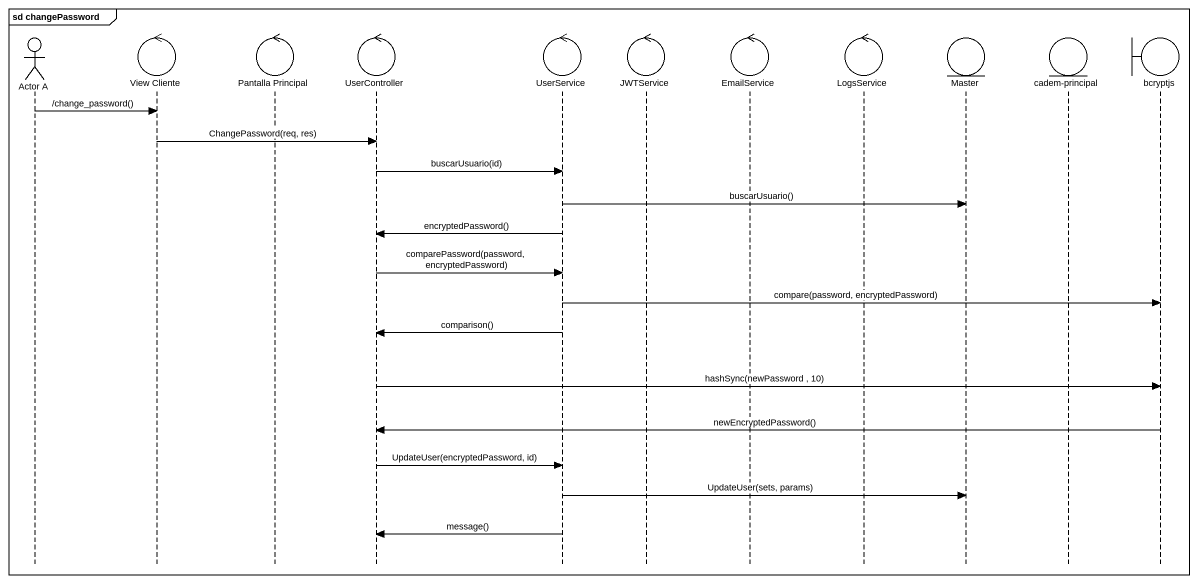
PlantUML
@startuml
mainframe sd changePassword
hide footbox
actor "Actor A" as Actor_A
control "View Cliente" as View_Cliente
control "Pantalla Principal" as Pantalla_Principal
control UserController
control UserService
control JWTService
control EmailService
control LogsService
entity Master
entity "cadem-principal" as cadem_principal
boundary bcryptjs

Actor_A -> View_Cliente : /change_password()
View_Cliente -> UserController : ChangePassword(req, res)
UserController -> UserService : buscarUsuario(id)
UserService -> Master : buscarUsuario()
UserService -> UserController : encryptedPassword()
UserController -> UserService : comparePassword(password, encryptedPassword)
UserService -> bcryptjs : compare(password, encryptedPassword)
UserService -> UserController : comparison()
UserController -> bcryptjs : hashSync(newPassword , 10)
bcryptjs -> UserController : newEncryptedPassword()
UserController -> UserService : UpdateUser(encryptedPassword, id)
UserService -> Master : UpdateUser(sets, params)
UserService -> UserController : message()
@enduml
